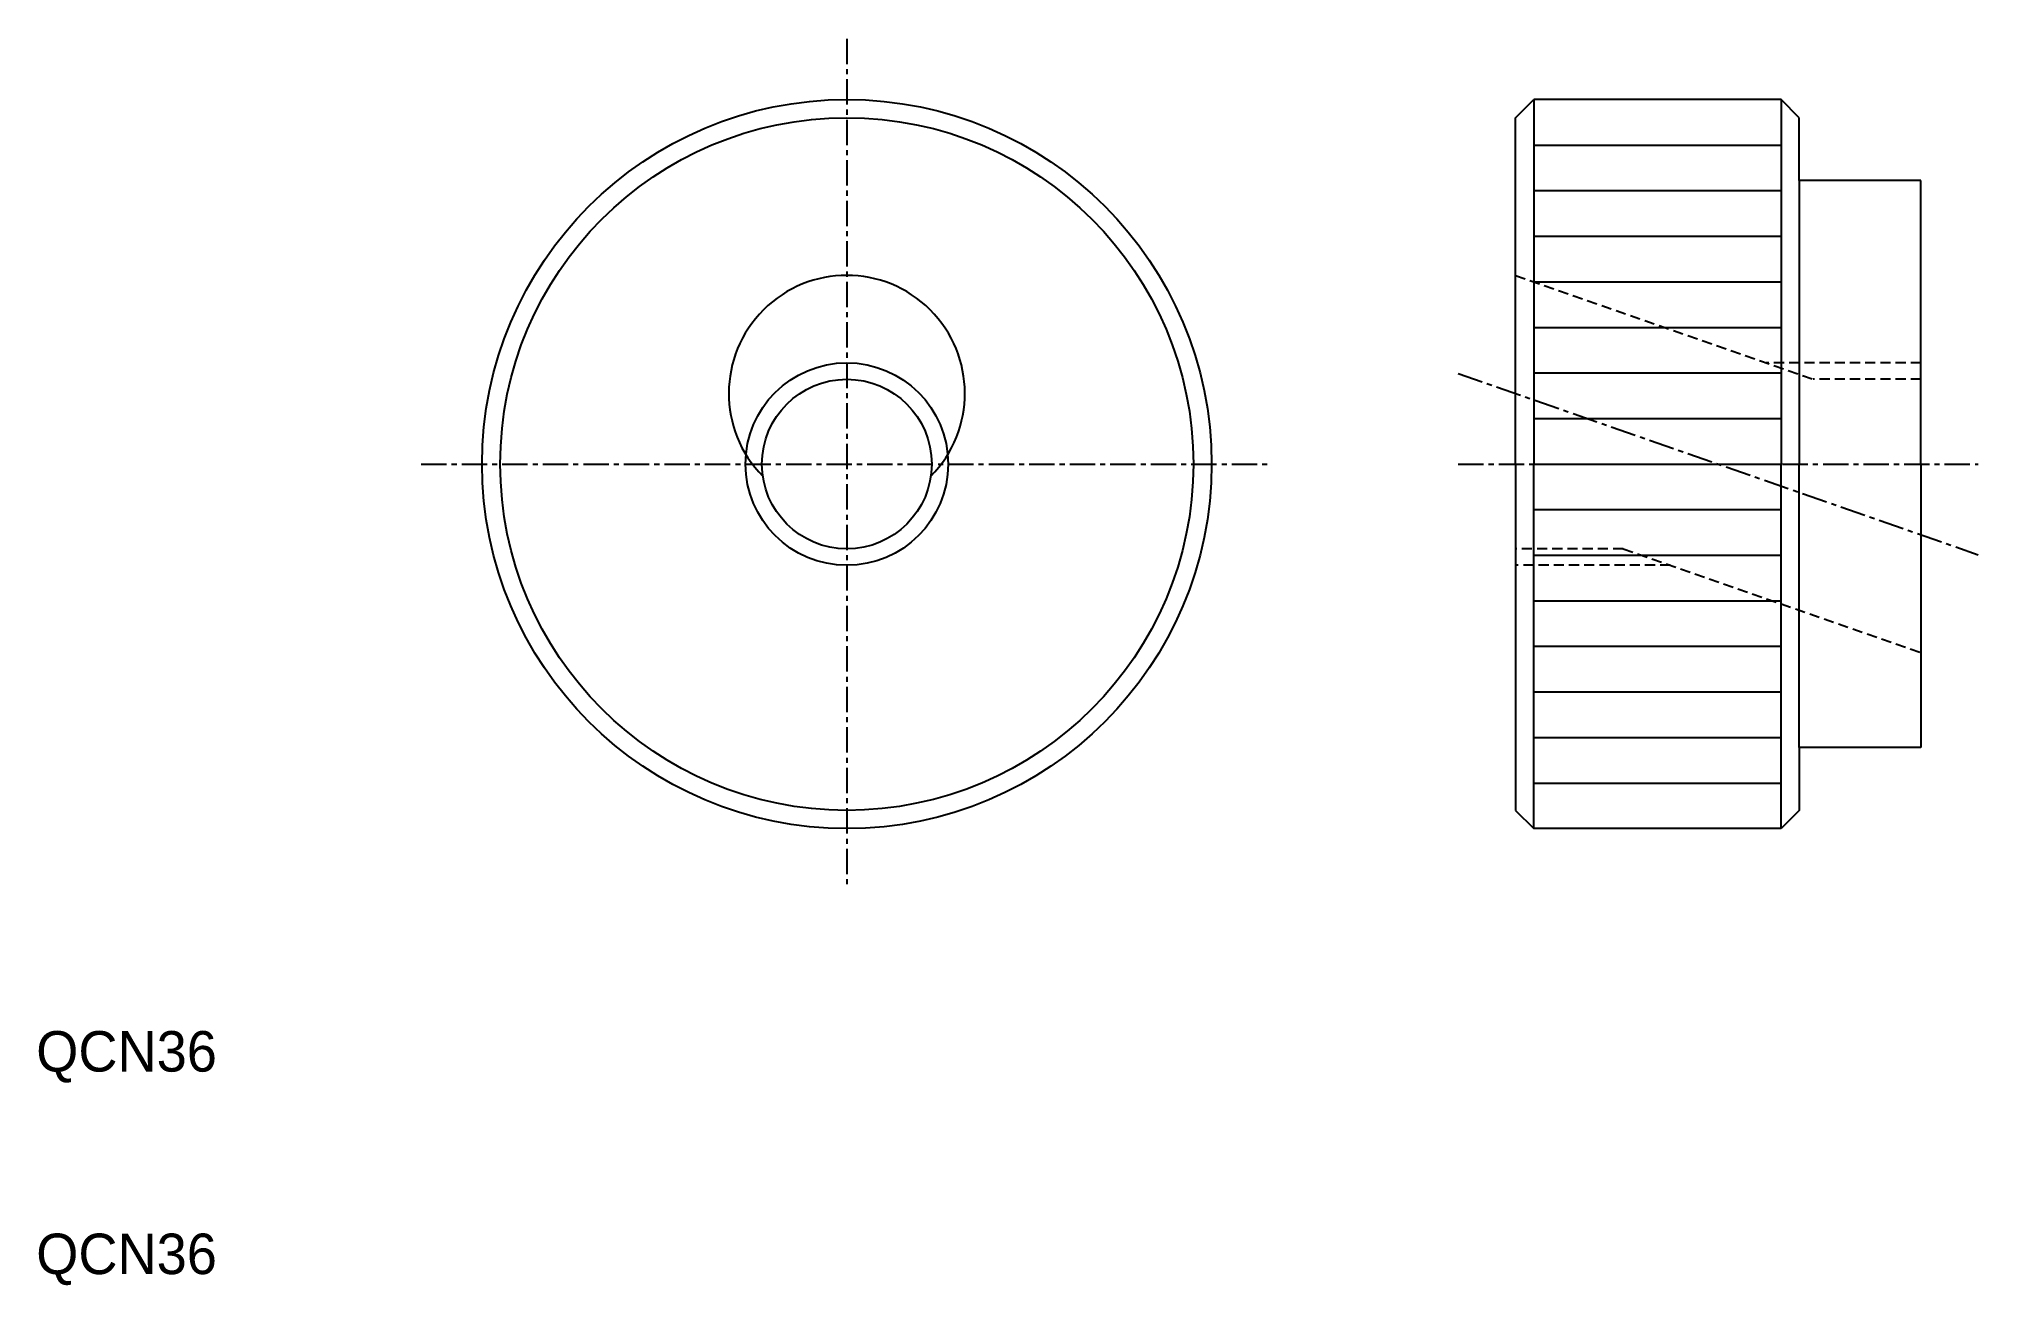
# Model space of a CAD drawing. Extents: x 102.6 to 198.3, y 87 to 148.5.
import ezdxf

# ---------------------------------------------------------------- set-up
doc = ezdxf.new("R2010")
doc.units = 0
doc.linetypes.add('CENTER', pattern=[2, 1.25, -0.25, 0.25, -0.25])
doc.linetypes.add('DASHED', pattern=[0.75, 0.5, -0.25])
doc.layers.get('0').update_dxf_attribs({"linetype": 'CONTINUOUS'})
doc.layers.add('CENTER', color=1, linetype='CENTER')

msp = doc.modelspace()

# ---------------------------------------------------------------- linework, layer by layer
at = {"color": 7, "linetype": 'CONTINUOUS'}
for p, q in [((175.486, 144.603), (176.386, 145.503)), ((176.386, 145.503), (176.386, 127.503)), ((188.586, 145.503), (176.386, 145.503)), ((188.586, 145.503), (188.586, 127.503)), ((189.486, 144.603), (188.586, 145.503)), ((175.486, 127.503), (175.486, 144.603)), ((189.486, 141.503), (189.486, 144.603)), ((176.386, 143.253), (188.586, 143.253)), ((176.386, 141.003), (188.586, 141.003)), ((195.486, 141.503), (189.486, 141.503)), ((189.486, 141.503), (189.486, 127.503)), ((195.486, 127.503), (195.486, 141.503)), ((176.386, 138.753), (188.586, 138.753)), ((176.386, 136.503), (188.586, 136.503)), ((176.386, 134.253), (188.586, 134.253)), ((176.386, 132.003), (188.586, 132.003)), ((176.386, 129.753), (188.586, 129.753)), ((175.486, 127.503), (175.486, 110.403)), ((176.386, 109.503), (176.386, 127.503)), ((176.386, 127.503), (188.586, 127.503)), ((188.586, 109.503), (188.586, 127.503)), ((189.486, 113.503), (189.486, 127.503)), ((195.486, 127.503), (195.486, 113.503)), ((176.386, 125.253), (188.586, 125.253)), ((176.386, 123.003), (188.586, 123.003)), ((176.386, 120.753), (188.586, 120.753)), ((176.386, 118.503), (188.586, 118.503)), ((176.386, 116.253), (188.586, 116.253)), ((176.386, 114.003), (188.586, 114.003)), ((195.486, 113.503), (189.486, 113.503)), ((189.486, 113.503), (189.486, 110.403)), ((176.386, 111.753), (188.586, 111.753)), ((175.486, 110.403), (176.386, 109.503)), ((189.486, 110.403), (188.586, 109.503)), ((188.586, 109.503), (176.386, 109.503))]:
    msp.add_line(p, q, dxfattribs=at)
at = {"color": 3, "linetype": 'DASHED'}
for p, q in [((175.486, 136.819), (190.177, 131.691)), ((195.486, 132.503), (187.851, 132.503)), ((195.486, 131.691), (190.177, 131.691)), ((180.795, 123.315), (175.486, 123.315)), ((183.121, 122.503), (175.486, 122.503)), ((180.795, 123.315), (195.486, 118.187))]:
    msp.add_line(p, q, dxfattribs=at)
at = {"color": 7, "linetype": 'CONTINUOUS'}
for radius in [18, 17.1, 4.188]:
    msp.add_circle((142.486, 127.503), radius, dxfattribs=at)
at = {"color": 3, "linetype": 'CONTINUOUS'}
msp.add_circle((142.486, 127.503), 5, dxfattribs=at)
at = {"color": 7, "linetype": 'CONTINUOUS'}
msp.add_arc((142.486, 130.993), 5.825, 315.35025, 224.64975, dxfattribs=at)
at = {"layer": 'CENTER', "color": 1, "linetype": 'CENTER'}
for p, q in [((142.486, 148.503), (142.486, 106.503)), ((172.657, 131.981), (198.315, 123.025)), ((121.486, 127.503), (163.486, 127.503)), ((172.657, 127.503), (198.315, 127.503))]:
    msp.add_line(p, q, dxfattribs=at)

# ---------------------------------------------------------------- texts
at = {"color": 7, "linetype": 'CONTINUOUS'}
for p in [(102.486, 97.503), (102.486, 87.503)]:
    msp.add_text('QCN36', height=2, dxfattribs=at).set_placement(p)

doc.saveas('drawing.dxf')
